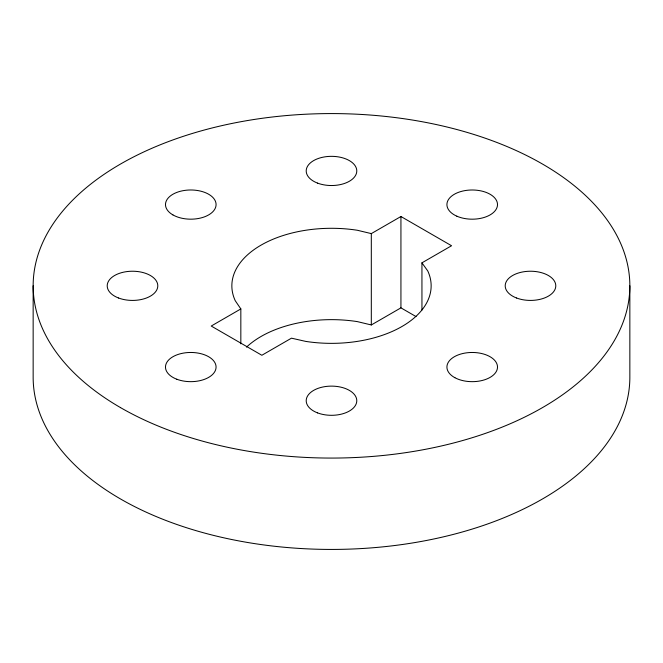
<?xml version="1.0" encoding="UTF-8"?>
<svg xmlns="http://www.w3.org/2000/svg" width="663" height="663" viewBox="0 0 663 663"><rect width="100%" height="100%" fill="white"/><g stroke="black" fill="none" stroke-linecap="round" stroke-linejoin="round"><path stroke-width="0.99" d="M33.15 285.819L33.15 377.172A298.35 172.247 0 0 0 331.5 549.428A298.35 172.247 0 0 0 629.85 377.181L629.85 285.828M240.835 343.832L240.835 308.933L235.249 300.712A99.649 57.532 0 0 1 357.291 230.252L371.313 233.608L400.933 216.511L451.561 245.741L421.941 262.838L421.95 310.052M240.835 308.933L211.224 326.039L261.852 355.269L291.471 338.171L305.709 341.395A99.649 57.532 0 0 0 427.751 270.935L421.941 262.838M246.52 347.122A99.649 57.532 0 0 1 357.291 321.605L371.313 324.961L400.933 307.856L416.032 316.574M400.933 216.511L400.933 307.856M371.313 233.608L371.313 324.961M176.847 379.244A25.285 14.594 0 0 0 216.022 367.94A25.285 14.594 0 0 0 179.491 354.001A25.285 14.594 0 0 0 176.847 379.244M120.533 407.621A298.35 172.247 0 0 0 619.681 330.406A298.35 172.247 0 0 0 254.285 119.448A298.35 172.247 0 0 0 120.533 407.621M454.893 377.703A25.285 14.594 0 0 0 496.827 370.41A25.285 14.594 0 0 0 464.92 353.089A25.285 14.594 0 0 0 454.893 377.703M456.824 216.171A25.285 14.594 0 0 0 497.283 206.491A25.285 14.594 0 0 0 462.542 191.101A25.285 14.594 0 0 0 456.824 216.171M118.561 298.002A25.285 14.594 0 0 0 157.744 286.706A25.285 14.594 0 0 0 121.205 272.766A25.285 14.594 0 0 0 118.561 298.002M317.56 412.892A25.285 14.594 0 0 0 356.735 401.596A25.285 14.594 0 0 0 320.204 387.656A25.285 14.594 0 0 0 317.56 412.892M516.56 298.002A25.285 14.594 0 0 0 555.735 286.706A25.285 14.594 0 0 0 519.204 272.766A25.285 14.594 0 0 0 516.56 298.002M317.56 183.112A25.285 14.594 0 0 0 356.735 171.816A25.285 14.594 0 0 0 320.204 157.877A25.285 14.594 0 0 0 317.56 183.112M172.91 214.903A25.285 14.594 0 0 0 215.21 208.364A25.285 14.594 0 0 0 184.239 190.48A25.285 14.594 0 0 0 172.91 214.903"/></g></svg>
